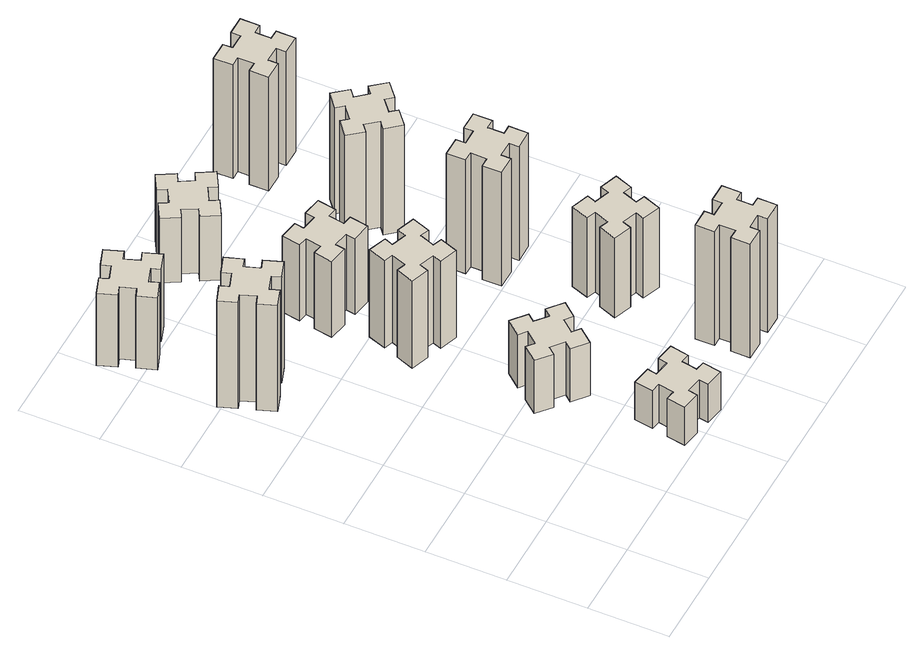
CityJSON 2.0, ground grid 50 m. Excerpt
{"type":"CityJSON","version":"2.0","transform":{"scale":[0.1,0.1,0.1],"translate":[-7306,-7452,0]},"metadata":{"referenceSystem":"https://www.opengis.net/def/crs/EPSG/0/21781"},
"CityObjects":{
"building1":{"type":"Building","attributes":{"class":"1000","function":"1000","usage":"1000","yearOfConstruction":2016,"roofType":"1000","measuredHeight":84,"storeysAboveGround":30,"storeysBelowGround":0},"geometry":[{"type":"Solid","lod":"1","boundaries":[[[[0,1,2,3,4,5,6,7,8,9,10,11,12,13,14,15,16,17,18,19]],[[17,16,20,21]],[[16,15,22,20]],[[15,14,23,22]],[[14,13,24,23]],[[13,12,25,24]],[[12,11,26,25]],[[11,10,27,26]],[[10,9,28,27]],[[9,8,29,28]],[[8,7,30,29]],[[7,6,31,30]],[[6,5,32,31]],[[5,4,33,32]],[[4,3,34,33]],[[3,2,35,34]],[[2,1,36,35]],[[1,0,37,36]],[[0,19,38,37]],[[19,18,39,38]],[[18,17,21,39]],[[24,25,26,27,28,29,30,31,32,33,34,35,36,37,38,39,21,20,22,23]]]]}]},
"building2":{"type":"Building","attributes":{"class":"1000","function":"1000","usage":"1000","yearOfConstruction":2016,"roofType":"1000","measuredHeight":30,"storeysAboveGround":30,"storeysBelowGround":0},"geometry":[{"type":"Solid","lod":"1","boundaries":[[[[40,41,42,43,44,45,46,47,48,49,50,51,52,53,54,55,56,57,58,59]],[[57,56,60,61]],[[56,55,62,60]],[[55,54,63,62]],[[54,53,64,63]],[[53,52,65,64]],[[52,51,66,65]],[[51,50,67,66]],[[50,49,68,67]],[[49,48,69,68]],[[48,47,70,69]],[[47,46,71,70]],[[46,45,72,71]],[[45,44,73,72]],[[44,43,74,73]],[[43,42,75,74]],[[42,41,76,75]],[[41,40,77,76]],[[40,59,78,77]],[[59,58,79,78]],[[58,57,61,79]],[[64,65,66,67,68,69,70,71,72,73,74,75,76,77,78,79,61,60,62,63]]]]}]},
"building3":{"type":"Building","attributes":{"class":"1000","function":"1000","usage":"1000","yearOfConstruction":2016,"roofType":"1000","measuredHeight":57,"storeysAboveGround":30,"storeysBelowGround":0},"geometry":[{"type":"Solid","lod":"1","boundaries":[[[[80,81,82,83,84,85,86,87,88,89,90,91,92,93,94,95,96,97,98,99]],[[97,96,100,101]],[[96,95,102,100]],[[95,94,103,102]],[[94,93,104,103]],[[93,92,105,104]],[[92,91,106,105]],[[91,90,107,106]],[[90,89,108,107]],[[89,88,109,108]],[[88,87,110,109]],[[87,86,111,110]],[[86,85,112,111]],[[85,84,113,112]],[[84,83,114,113]],[[83,82,115,114]],[[82,81,116,115]],[[81,80,117,116]],[[80,99,118,117]],[[99,98,119,118]],[[98,97,101,119]],[[104,105,106,107,108,109,110,111,112,113,114,115,116,117,118,119,101,100,102,103]]]]}]},
"building4":{"type":"Building","attributes":{"class":"1000","function":"1000","usage":"1000","yearOfConstruction":2016,"roofType":"1000","measuredHeight":42,"storeysAboveGround":30,"storeysBelowGround":0},"geometry":[{"type":"Solid","lod":"1","boundaries":[[[[120,121,122,123,124,125,126,127,128,129,130,131,132,133,134,135,136,137,138,139]],[[137,136,140,141]],[[136,135,142,140]],[[135,134,143,142]],[[134,133,144,143]],[[133,132,145,144]],[[132,131,146,145]],[[131,130,147,146]],[[130,129,148,147]],[[129,128,149,148]],[[128,127,150,149]],[[127,126,151,150]],[[126,125,152,151]],[[125,124,153,152]],[[124,123,154,153]],[[123,122,155,154]],[[122,121,156,155]],[[121,120,157,156]],[[120,139,158,157]],[[139,138,159,158]],[[138,137,141,159]],[[144,145,146,147,148,149,150,151,152,153,154,155,156,157,158,159,141,140,142,143]]]]}]},
"building5":{"type":"Building","attributes":{"class":"1000","function":"1000","usage":"1000","yearOfConstruction":2016,"roofType":"1000","measuredHeight":69,"storeysAboveGround":30,"storeysBelowGround":0},"geometry":[{"type":"Solid","lod":"1","boundaries":[[[[160,161,162,163,164,165,166,167,168,169,170,171,172,173,174,175,176,177,178,179]],[[177,176,180,181]],[[176,175,182,180]],[[175,174,183,182]],[[174,173,184,183]],[[173,172,185,184]],[[172,171,186,185]],[[171,170,187,186]],[[170,169,188,187]],[[169,168,189,188]],[[168,167,190,189]],[[167,166,191,190]],[[166,165,192,191]],[[165,164,193,192]],[[164,163,194,193]],[[163,162,195,194]],[[162,161,196,195]],[[161,160,197,196]],[[160,179,198,197]],[[179,178,199,198]],[[178,177,181,199]],[[184,185,186,187,188,189,190,191,192,193,194,195,196,197,198,199,181,180,182,183]]]]}]},
"building6":{"type":"Building","attributes":{"class":"1000","function":"1000","usage":"1000","yearOfConstruction":2016,"roofType":"1000","measuredHeight":60,"storeysAboveGround":30,"storeysBelowGround":0},"geometry":[{"type":"Solid","lod":"1","boundaries":[[[[200,201,202,203,204,205,206,207,208,209,210,211,212,213,214,215,216,217,218,219]],[[217,216,220,221]],[[216,215,222,220]],[[215,214,223,222]],[[214,213,224,223]],[[213,212,225,224]],[[212,211,226,225]],[[211,210,227,226]],[[210,209,228,227]],[[209,208,229,228]],[[208,207,230,229]],[[207,206,231,230]],[[206,205,232,231]],[[205,204,233,232]],[[204,203,234,233]],[[203,202,235,234]],[[202,201,236,235]],[[201,200,237,236]],[[200,219,238,237]],[[219,218,239,238]],[[218,217,221,239]],[[224,225,226,227,228,229,230,231,232,233,234,235,236,237,238,239,221,220,222,223]]]]}]},
"building7":{"type":"Building","attributes":{"class":"1000","function":"1000","usage":"1000","yearOfConstruction":2016,"roofType":"1000","measuredHeight":90,"storeysAboveGround":30,"storeysBelowGround":0},"geometry":[{"type":"Solid","lod":"1","boundaries":[[[[240,241,242,243,244,245,246,247,248,249,250,251,252,253,254,255,256,257,258,259]],[[257,256,260,261]],[[256,255,262,260]],[[255,254,263,262]],[[254,253,264,263]],[[253,252,265,264]],[[252,251,266,265]],[[251,250,267,266]],[[250,249,268,267]],[[249,248,269,268]],[[248,247,270,269]],[[247,246,271,270]],[[246,245,272,271]],[[245,244,273,272]],[[244,243,274,273]],[[243,242,275,274]],[[242,241,276,275]],[[241,240,277,276]],[[240,259,278,277]],[[259,258,279,278]],[[258,257,261,279]],[[264,265,266,267,268,269,270,271,272,273,274,275,276,277,278,279,261,260,262,263]]]]}]},
"building8":{"type":"Building","attributes":{"class":"1000","function":"1000","usage":"1000","yearOfConstruction":2016,"roofType":"1000","measuredHeight":51,"storeysAboveGround":30,"storeysBelowGround":0},"geometry":[{"type":"Solid","lod":"1","boundaries":[[[[280,281,282,283,284,285,286,287,288,289,290,291,292,293,294,295,296,297,298,299]],[[297,296,300,301]],[[296,295,302,300]],[[295,294,303,302]],[[294,293,304,303]],[[293,292,305,304]],[[292,291,306,305]],[[291,290,307,306]],[[290,289,308,307]],[[289,288,309,308]],[[288,287,310,309]],[[287,286,311,310]],[[286,285,312,311]],[[285,284,313,312]],[[284,283,314,313]],[[283,282,315,314]],[[282,281,316,315]],[[281,280,317,316]],[[280,299,318,317]],[[299,298,319,318]],[[298,297,301,319]],[[304,305,306,307,308,309,310,311,312,313,314,315,316,317,318,319,301,300,302,303]]]]}]},
"building9":{"type":"Building","attributes":{"class":"1000","function":"1000","usage":"1000","yearOfConstruction":2016,"roofType":"1000","measuredHeight":63,"storeysAboveGround":30,"storeysBelowGround":0},"geometry":[{"type":"Solid","lod":"1","boundaries":[[[[320,321,322,323,324,325,326,327,328,329,330,331,332,333,334,335,336,337,338,339]],[[337,336,340,341]],[[336,335,342,340]],[[335,334,343,342]],[[334,333,344,343]],[[333,332,345,344]],[[332,331,346,345]],[[331,330,347,346]],[[330,329,348,347]],[[329,328,349,348]],[[328,327,350,349]],[[327,326,351,350]],[[326,325,352,351]],[[325,324,353,352]],[[324,323,354,353]],[[323,322,355,354]],[[322,321,356,355]],[[321,320,357,356]],[[320,339,358,357]],[[339,338,359,358]],[[338,337,341,359]],[[344,345,346,347,348,349,350,351,352,353,354,355,356,357,358,359,341,340,342,343]]]]}]},
"building10":{"type":"Building","attributes":{"class":"1000","function":"1000","usage":"1000","yearOfConstruction":2016,"roofType":"1000","measuredHeight":90,"storeysAboveGround":30,"storeysBelowGround":0},"geometry":[{"type":"Solid","lod":"1","boundaries":[[[[360,361,362,363,364,365,366,367,368,369,370,371,372,373,374,375,376,377,378,379]],[[377,376,380,381]],[[376,375,382,380]],[[375,374,383,382]],[[374,373,384,383]],[[373,372,385,384]],[[372,371,386,385]],[[371,370,387,386]],[[370,369,388,387]],[[369,368,389,388]],[[368,367,390,389]],[[367,366,391,390]],[[366,365,392,391]],[[365,364,393,392]],[[364,363,394,393]],[[363,362,395,394]],[[362,361,396,395]],[[361,360,397,396]],[[360,379,398,397]],[[379,378,399,398]],[[378,377,381,399]],[[384,385,386,387,388,389,390,391,392,393,394,395,396,397,398,399,381,380,382,383]]]]}]},
"building11":{"type":"Building","attributes":{"class":"1000","function":"1000","usage":"1000","yearOfConstruction":2016,"roofType":"1000","measuredHeight":84,"storeysAboveGround":30,"storeysBelowGround":0},"geometry":[{"type":"Solid","lod":"1","boundaries":[[[[400,401,402,403,404,405,406,407,408,409,410,411,412,413,414,415,416,417,418,419]],[[417,416,420,421]],[[416,415,422,420]],[[415,414,423,422]],[[414,413,424,423]],[[413,412,425,424]],[[412,411,426,425]],[[411,410,427,426]],[[410,409,428,427]],[[409,408,429,428]],[[408,407,430,429]],[[407,406,431,430]],[[406,405,432,431]],[[405,404,433,432]],[[404,403,434,433]],[[403,402,435,434]],[[402,401,436,435]],[[401,400,437,436]],[[400,419,438,437]],[[419,418,439,438]],[[418,417,421,439]],[[424,425,426,427,428,429,430,431,432,433,434,435,436,437,438,439,421,420,422,423]]]]}]},
"building12":{"type":"Building","attributes":{"class":"1000","function":"1000","usage":"1000","yearOfConstruction":2016,"roofType":"1000","measuredHeight":90,"storeysAboveGround":30,"storeysBelowGround":0},"geometry":[{"type":"Solid","lod":"1","boundaries":[[[[440,441,442,443,444,445,446,447,448,449,450,451,452,453,454,455,456,457,458,459]],[[457,456,460,461]],[[456,455,462,460]],[[455,454,463,462]],[[454,453,464,463]],[[453,452,465,464]],[[452,451,466,465]],[[451,450,467,466]],[[450,449,468,467]],[[449,448,469,468]],[[448,447,470,469]],[[447,446,471,470]],[[446,445,472,471]],[[445,444,473,472]],[[444,443,474,473]],[[443,442,475,474]],[[442,441,476,475]],[[441,440,477,476]],[[440,459,478,477]],[[459,458,479,478]],[[458,457,461,479]],[[464,465,466,467,468,469,470,471,472,473,474,475,476,477,478,479,461,460,462,463]]]]}]}
},
"vertices":[
[346,2416,0],[312,2510,0],[368,2530,0],[327,2643,0],[214,2602,0],[235,2546,0],[141,2512,0],[120,2568,0],[7,2527,0],[49,2414,0],[105,2435,0],[139,2341,0],[83,2320,0],[124,2207,0],[237,2249,0],[216,2305,0],[310,2339,0],[330,2283,0],[443,2324,0],[402,2437,0],[310,2339,840],[330,2283,840],[216,2305,840],[237,2249,840],[124,2207,840],[83,2320,840],[139,2341,840],[105,2435,840],[49,2414,840],[7,2527,840],[120,2568,840],[141,2512,840],[235,2546,840],[214,2602,840],[327,2643,840],[368,2530,840],[312,2510,840],[346,2416,840],[402,2437,840],[443,2324,840],
[966,274,0],[948,175,0],[889,186,0],[868,67,0],[987,47,0],[997,106,0],[1095,88,0],[1085,29,0],[1203,8,0],[1224,127,0],[1165,137,0],[1182,235,0],[1241,225,0],[1262,343,0],[1144,364,0],[1134,305,0],[1035,322,0],[1046,381,0],[927,402,0],[907,284,0],[1035,322,300],[1046,381,300],[1134,305,300],[1144,364,300],[1262,343,300],[1241,225,300],[1182,235,300],[1165,137,300],[1224,127,300],[1203,8,300],[1085,29,300],[1095,88,300],[997,106,300],[987,47,300],[868,67,300],[889,186,300],[948,175,300],[966,274,300],[907,284,300],[927,402,300],
[216,3045,0],[310,3079,0],[330,3023,0],[443,3064,0],[402,3177,0],[346,3156,0],[312,3250,0],[368,3270,0],[327,3383,0],[214,3342,0],[235,3286,0],[141,3252,0],[120,3308,0],[7,3267,0],[49,3154,0],[105,3175,0],[139,3081,0],[83,3060,0],[124,2947,0],[237,2989,0],[139,3081,570],[83,3060,570],[105,3175,570],[49,3154,570],[7,3267,570],[120,3308,570],[141,3252,570],[235,3286,570],[214,3342,570],[327,3383,570],[368,3270,570],[312,3250,570],[346,3156,570],[402,3177,570],[443,3064,570],[330,3023,570],[310,3079,570],[216,3045,570],[237,2989,570],[124,2947,570],
[1017,836,0],[1082,913,0],[1128,874,0],[1205,966,0],[1113,1043,0],[1074,997,0],[998,1062,0],[1036,1108,0],[944,1185,0],[867,1093,0],[913,1054,0],[849,978,0],[803,1016,0],[726,924,0],[818,847,0],[856,893,0],[933,829,0],[894,783,0],[986,706,0],[1063,798,0],[933,829,420],[894,783,420],[856,893,420],[818,847,420],[726,924,420],[803,1016,420],[849,978,420],[913,1054,420],[867,1093,420],[944,1185,420],[1036,1108,420],[998,1062,420],[1074,997,420],[1113,1043,420],[1205,966,420],[1128,874,420],[1082,913,420],[1017,836,420],[1063,798,420],[986,706,420],
[1052,1701,0],[1086,1795,0],[1142,1774,0],[1183,1887,0],[1070,1928,0],[1050,1872,0],[956,1906,0],[977,1962,0],[864,2003,0],[823,1890,0],[879,1870,0],[845,1776,0],[789,1797,0],[747,1684,0],[860,1643,0],[881,1699,0],[975,1665,0],[954,1609,0],[1067,1567,0],[1108,1680,0],[975,1665,690],[954,1609,690],[881,1699,690],[860,1643,690],[747,1684,690],[789,1797,690],[845,1776,690],[879,1870,690],[823,1890,690],[864,2003,690],[977,1962,690],[956,1906,690],[1050,1872,690],[1070,1928,690],[1183,1887,690],[1142,1774,690],[1086,1795,690],[1052,1701,690],[1108,1680,690],[1067,1567,690],
[866,2394,0],[848,2295,0],[789,2306,0],[768,2187,0],[887,2167,0],[897,2226,0],[995,2208,0],[985,2149,0],[1103,2128,0],[1124,2247,0],[1065,2257,0],[1082,2355,0],[1141,2345,0],[1162,2463,0],[1044,2484,0],[1034,2425,0],[935,2442,0],[946,2501,0],[827,2522,0],[807,2404,0],[935,2442,600],[946,2501,600],[1034,2425,600],[1044,2484,600],[1162,2463,600],[1141,2345,600],[1082,2355,600],[1065,2257,600],[1124,2247,600],[1103,2128,600],[985,2149,600],[995,2208,600],[897,2226,600],[887,2167,600],[768,2187,600],[789,2306,600],[848,2295,600],[866,2394,600],[807,2404,600],[827,2522,600],
[1695,255,0],[1695,155,0],[1635,155,0],[1635,35,0],[1755,35,0],[1755,95,0],[1855,95,0],[1855,35,0],[1975,35,0],[1975,155,0],[1915,155,0],[1915,255,0],[1975,255,0],[1975,375,0],[1855,375,0],[1855,315,0],[1755,315,0],[1755,375,0],[1635,375,0],[1635,255,0],[1755,315,900],[1755,375,900],[1855,315,900],[1855,375,900],[1975,375,900],[1975,255,900],[1915,255,900],[1915,155,900],[1975,155,900],[1975,35,900],[1855,35,900],[1855,95,900],[1755,95,900],[1755,35,900],[1635,35,900],[1635,155,900],[1695,155,900],[1695,255,900],[1635,255,900],[1635,375,900],
[1086,3177,0],[1036,3264,0],[1088,3294,0],[1028,3398,0],[924,3338,0],[954,3286,0],[867,3236,0],[837,3288,0],[733,3228,0],[793,3124,0],[845,3154,0],[895,3067,0],[843,3037,0],[903,2933,0],[1007,2993,0],[977,3045,0],[1064,3095,0],[1094,3043,0],[1198,3103,0],[1138,3207,0],[1064,3095,510],[1094,3043,510],[977,3045,510],[1007,2993,510],[903,2933,510],[843,3037,510],[895,3067,510],[845,3154,510],[793,3124,510],[733,3228,510],[837,3288,510],[867,3236,510],[954,3286,510],[924,3338,510],[1028,3398,510],[1088,3294,510],[1036,3264,510],[1086,3177,510],[1138,3207,510],[1198,3103,510],
[1721,859,0],[1815,825,0],[1794,769,0],[1907,727,0],[1948,840,0],[1892,861,0],[1926,955,0],[1982,934,0],[2023,1047,0],[1910,1088,0],[1890,1032,0],[1796,1066,0],[1817,1122,0],[1704,1163,0],[1663,1050,0],[1719,1030,0],[1685,936,0],[1629,957,0],[1587,844,0],[1700,803,0],[1685,936,630],[1629,957,630],[1719,1030,630],[1663,1050,630],[1704,1163,630],[1817,1122,630],[1796,1066,630],[1890,1032,630],[1910,1088,630],[2023,1047,630],[1982,934,630],[1926,955,630],[1892,861,630],[1948,840,630],[1907,727,630],[1794,769,630],[1815,825,630],[1721,859,630],[1700,803,630],[1587,844,630],
[1815,1635,0],[1815,1735,0],[1875,1735,0],[1875,1855,0],[1755,1855,0],[1755,1795,0],[1655,1795,0],[1655,1855,0],[1535,1855,0],[1535,1735,0],[1595,1735,0],[1595,1635,0],[1535,1635,0],[1535,1515,0],[1655,1515,0],[1655,1575,0],[1755,1575,0],[1755,1515,0],[1875,1515,0],[1875,1635,0],[1755,1575,900],[1755,1515,900],[1655,1575,900],[1655,1515,900],[1535,1515,900],[1535,1635,900],[1595,1635,900],[1595,1735,900],[1535,1735,900],[1535,1855,900],[1655,1855,900],[1655,1795,900],[1755,1795,900],[1755,1855,900],[1875,1855,900],[1875,1735,900],[1815,1735,900],[1815,1635,900],[1875,1635,900],[1875,1515,900],
[1822,2458,0],[1757,2534,0],[1803,2573,0],[1726,2665,0],[1634,2588,0],[1673,2542,0],[1596,2477,0],[1558,2523,0],[1466,2446,0],[1543,2354,0],[1589,2393,0],[1653,2316,0],[1607,2278,0],[1684,2186,0],[1776,2263,0],[1738,2309,0],[1814,2373,0],[1853,2327,0],[1945,2404,0],[1868,2496,0],[1814,2373,840],[1853,2327,840],[1738,2309,840],[1776,2263,840],[1684,2186,840],[1607,2278,840],[1653,2316,840],[1589,2393,840],[1543,2354,840],[1466,2446,840],[1558,2523,840],[1596,2477,840],[1673,2542,840],[1634,2588,840],[1726,2665,840],[1803,2573,840],[1757,2534,840],[1822,2458,840],[1868,2496,840],[1945,2404,840],
[1755,3055,0],[1855,3055,0],[1855,2995,0],[1975,2995,0],[1975,3115,0],[1915,3115,0],[1915,3215,0],[1975,3215,0],[1975,3335,0],[1855,3335,0],[1855,3275,0],[1755,3275,0],[1755,3335,0],[1635,3335,0],[1635,3215,0],[1695,3215,0],[1695,3115,0],[1635,3115,0],[1635,2995,0],[1755,2995,0],[1695,3115,900],[1635,3115,900],[1695,3215,900],[1635,3215,900],[1635,3335,900],[1755,3335,900],[1755,3275,900],[1855,3275,900],[1855,3335,900],[1975,3335,900],[1975,3215,900],[1915,3215,900],[1915,3115,900],[1975,3115,900],[1975,2995,900],[1855,2995,900],[1855,3055,900],[1755,3055,900],[1755,2995,900],[1635,2995,900]
]}
